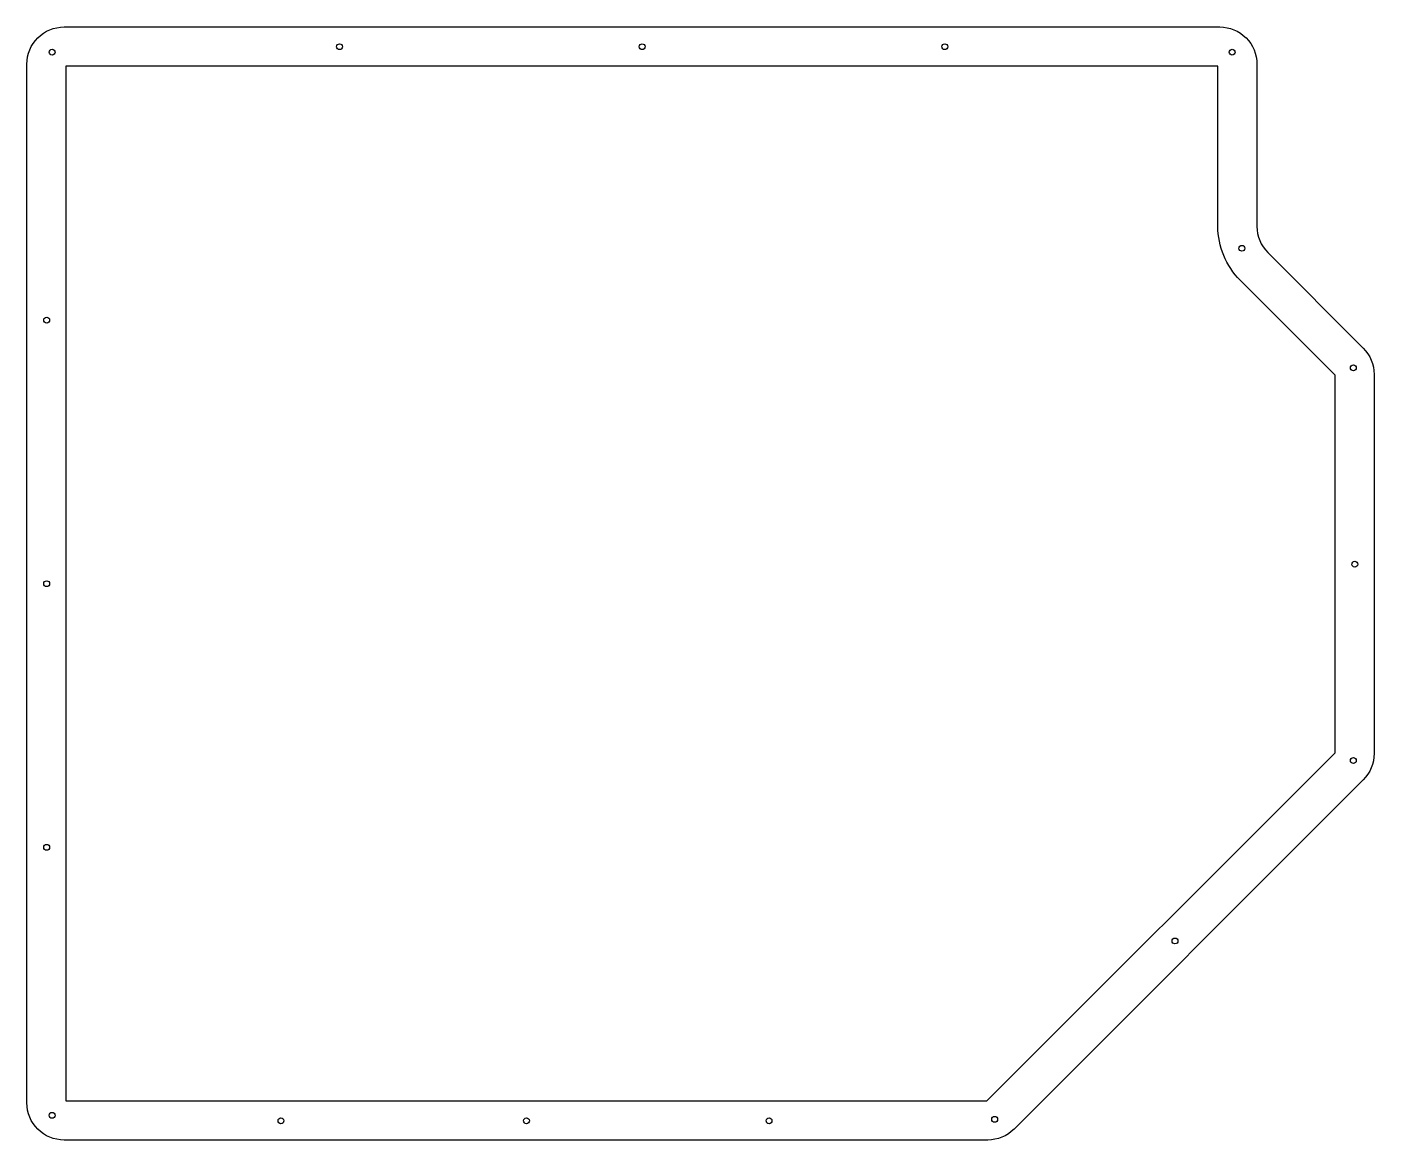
# Model space of a CAD drawing. Header units: millimetres. Extents: x -450 to 240, y 1090 to 1660.
import ezdxf

# ---------------------------------------------------------------- set-up
doc = ezdxf.new("R2010")
doc.units = ezdxf.units.MM
doc.layers.get('0').update_dxf_attribs({"linetype": 'CONTINUOUS'})

msp = doc.modelspace()

# ---------------------------------------------------------------- linework, layer by layer
for points in [[(180, 1640.95), (180, 1557.89, 0.198912), (185.58, 1544.42), (234.42, 1495.58, -0.198912), (240, 1482.11), (240, 1287.89, -0.198912), (234.42, 1274.42), (55.58, 1095.58, -0.198912), (42.11, 1090), (-430.95, 1090, -0.414214), (-450, 1109.05), (-450, 1640.95, -0.414214), (-430.95, 1660), (160.95, 1660, -0.414214)], [(160, 1557.89), (160, 1640), (-430, 1640), (-430, 1110), (41.72, 1110), (220, 1288.28), (220, 1481.72), (171.44, 1530.28, -0.198912)]]:
    msp.add_lwpolyline(points, format="xyb", close=True)
for centre in [(-289.89, 1649.88), (-134.89, 1649.88), (20.11, 1649.88), (-437.1, 1647.09), (167.32, 1647.09), (172.32, 1546.65), (-439.89, 1509.88), (229.39, 1485.43), (230.11, 1384.88), (-439.89, 1374.88), (229.39, 1284.32), (-439.89, 1239.88), (138.04, 1191.95), (-437.1, 1102.67), (-319.89, 1099.88), (-194.17, 1099.88), (-69.89, 1099.88), (45.67, 1100.6)]:
    msp.add_circle(centre, 1.5)

doc.saveas('drawing.dxf')
